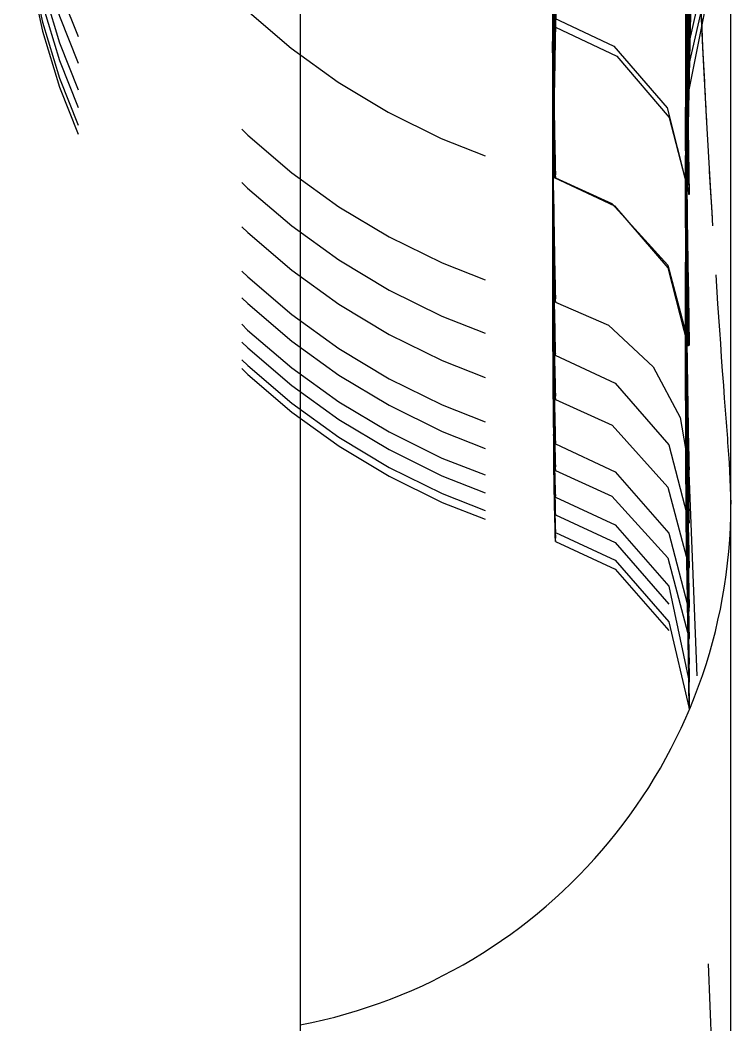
# Model space of a CAD drawing. Header units: millimetres. Extents: x 309 to 11345, y -1340 to 1318.
# Drawn here: x 10480.52 to 10484.55, y -638.29 to -632.59 of the extents above; entities that cross this region are included whole.
import ezdxf

# ---------------------------------------------------------------- set-up
doc = ezdxf.new("R2010")
doc.units = ezdxf.units.MM
doc.header["$LTSCALE"] = 16.335
doc.linetypes.add('HIDDEN', pattern=[0.2, 0.1, -0.1])
doc.layers.get('0').update_dxf_attribs({"linetype": 'CONTINUOUS'})
doc.layers.add('DEFAULT_2', color=8, linetype='HIDDEN')

msp = doc.modelspace()

# ---------------------------------------------------------------- linework, layer by layer
at = {"color": 7, "linetype": 'Continuous'}
for p, q in [((10482.1097, -359.8011), (10482.1097, -644.1785)), ((10484.5507, -641.2175), (10484.5507, -534.4628))]:
    msp.add_line(p, q, dxfattribs=at)
msp.add_arc((10481.5411, -635.3336), 3.0097, 280.8902, 359.9363, dxfattribs=at)
at = {"layer": 'DEFAULT_2', "color": 8, "linetype": 'HIDDEN'}
for p, q in [((10484.294, -571.4244), (10484.294, -634.6582)), ((10484.3094, -632.7462), (10484.4069, -632.3137)), ((10484.294, -632.439), (10484.2942, -632.5973)), ((10484.3117, -632.6503), (10484.3176, -632.4071)), ((10484.3139, -632.8436), (10484.4122, -632.4119)), ((10484.323, -632.485), (10484.3188, -632.6441)), ((10484.324, -632.4717), (10484.3201, -632.6185)), ((10484.3786, -632.4943), (10484.3851, -632.6313)), ((10483.5502, -632.6318), (10483.5514, -632.5604)), ((10484.295, -632.5058), (10484.2946, -632.5946)), ((10484.2996, -632.5334), (10484.2983, -632.6496)), ((10484.3116, -632.996), (10484.408, -632.5143)), ((10484.3139, -632.8436), (10484.3218, -632.5045)), ((10484.3186, -632.5096), (10484.3166, -632.5923)), ((10484.3173, -632.5937), (10484.3194, -632.5112)), ((10484.3185, -632.6071), (10484.3205, -632.5274)), ((10484.323, -632.5125), (10484.3198, -632.6356)), ((10484.2942, -632.5973), (10484.2943, -632.6534)), ((10484.2946, -632.5946), (10484.2944, -632.6511)), ((10484.2954, -632.6221), (10484.2951, -632.5636)), ((10484.2954, -632.7244), (10484.2964, -632.5841)), ((10484.2973, -632.646), (10484.2968, -632.5999)), ((10484.3066, -632.582), (10484.3055, -632.6483)), ((10484.3086, -632.6623), (10484.3105, -632.5696)), ((10484.3104, -632.9465), (10484.3185, -632.6071)), ((10484.3118, -632.602), (10484.3111, -632.6405)), ((10484.3124, -632.5719), (10484.3118, -632.602)), ((10484.3166, -632.5923), (10484.3149, -632.6653)), ((10484.318, -632.5865), (10484.3154, -632.6971)), ((10484.3168, -632.692), (10484.32, -632.5631)), ((10484.3206, -632.589), (10484.3187, -632.6626)), ((10484.3194, -632.6559), (10484.3209, -632.5989)), ((10484.3209, -632.5989), (10484.3217, -632.569)), ((10483.5399, -632.7774), (10483.5404, -632.6462)), ((10484.2944, -632.6511), (10484.2942, -632.7317)), ((10484.2958, -632.6837), (10484.2954, -632.6221)), ((10484.2983, -632.6496), (10484.2969, -632.7921)), ((10484.3063, -632.7915), (10484.3086, -632.6623)), ((10484.3094, -632.7462), (10484.3117, -632.6503)), ((10484.3123, -632.6646), (10484.3097, -632.7921)), ((10484.3111, -632.6405), (10484.3106, -632.6669)), ((10484.3131, -632.9216), (10484.3194, -632.6559)), ((10484.3188, -632.6441), (10484.3164, -632.7398)), ((10484.3198, -632.6356), (10484.3191, -632.6619)), ((10484.3851, -632.6313), (10484.3883, -632.6986)), ((10483.5485, -632.7753), (10483.5499, -632.6876)), ((10484.2942, -632.7317), (10484.2941, -632.8199)), ((10484.2944, -632.6809), (10484.2949, -632.7949)), ((10484.2948, -632.8095), (10484.2955, -632.6888)), ((10484.2967, -632.8257), (10484.2958, -632.6837)), ((10484.3097, -632.719), (10484.3094, -632.7462)), ((10484.3102, -632.6902), (10484.3097, -632.719)), ((10484.3117, -632.7035), (10484.31, -632.7896)), ((10484.3154, -632.6971), (10484.3117, -632.8744)), ((10484.3883, -632.6986), (10484.3923, -632.7789)), ((10483.5499, -632.8784), (10483.5517, -632.7699)), ((10484.3154, -632.7818), (10484.3141, -632.8344)), ((10484.3164, -632.7398), (10484.3154, -632.7818)), ((10484.3923, -632.7789), (10484.4005, -632.9408)), ((10484.2941, -632.8199), (10484.294, -632.9068)), ((10484.2949, -632.7949), (10484.2956, -632.9149)), ((10484.2969, -632.7921), (10484.2961, -632.8973)), ((10484.2971, -632.8687), (10484.2967, -632.8257)), ((10484.3045, -632.9013), (10484.3063, -632.7915)), ((10484.3097, -632.7921), (10484.3074, -632.9119)), ((10484.31, -632.7896), (10484.3087, -632.8559)), ((10484.2982, -633.0045), (10484.2971, -632.8687)), ((10484.302, -632.8987), (10484.3002, -633.0389)), ((10484.3021, -633.0552), (10484.3045, -632.9013)), ((10484.3087, -632.8559), (10484.3068, -632.9589)), ((10484.3094, -632.9546), (10484.3114, -632.8576)), ((10484.3107, -632.9662), (10484.3131, -632.8485)), ((10484.3117, -632.8744), (10484.3109, -632.9173)), ((10484.3141, -632.8723), (10484.3128, -632.9314)), ((10483.5426, -633.0156), (10483.542, -632.9496)), ((10483.5487, -632.9777), (10483.5497, -632.913)), ((10484.294, -632.9068), (10484.2941, -633.0102)), ((10484.2956, -632.9149), (10484.2961, -632.9796)), ((10484.3029, -633.0484), (10484.3044, -632.9522)), ((10484.3074, -632.9119), (10484.305, -633.0474)), ((10484.3074, -633.0627), (10484.3094, -632.9546)), ((10484.31, -633.0047), (10484.3115, -632.9303)), ((10484.3109, -632.9173), (10484.3104, -632.9465)), ((10484.3116, -632.996), (10484.3131, -632.9216)), ((10484.3128, -632.9314), (10484.3116, -632.996)), ((10484.2941, -633.0102), (10484.2942, -633.0576)), ((10484.2961, -632.9796), (10484.2972, -633.1015)), ((10484.2994, -633.1188), (10484.2982, -633.0045)), ((10484.3085, -633.0837), (10484.31, -633.0047)), ((10484.3113, -632.9997), (10484.3096, -633.0832)), ((10484.2947, -633.2014), (10484.2955, -633.0463)), ((10484.305, -633.0474), (10484.303, -633.1707)), ((10484.3056, -633.1612), (10484.3074, -633.0627)), ((10484.294, -633.1775), (10484.2941, -633.0859)), ((10484.2972, -633.1015), (10484.2982, -633.1973)), ((10484.3002, -633.1962), (10484.2994, -633.1188)), ((10484.304, -633.126), (10484.3025, -633.2257)), ((10484.3066, -633.1892), (10484.3085, -633.0837)), ((10484.3067, -633.0863), (10484.3143, -633.5795)), ((10484.3096, -633.0832), (10484.3075, -633.1933)), ((10484.2942, -633.332), (10484.294, -633.1775)), ((10484.3052, -633.1571), (10484.3042, -633.2236)), ((10484.3045, -633.2256), (10484.3056, -633.1612)), ((10484.3053, -633.3321), (10484.3079, -633.1868)), ((10484.2944, -633.2866), (10484.2947, -633.2014)), ((10484.2982, -633.1973), (10484.2987, -633.2408)), ((10484.2987, -633.2408), (10484.2999, -633.3333)), ((10484.3007, -633.2409), (10484.3002, -633.1962)), ((10484.3011, -633.2786), (10484.3007, -633.2409)), ((10484.3042, -633.2236), (10484.3025, -633.3328)), ((10484.3029, -633.3324), (10484.3045, -633.2256)), ((10484.3043, -633.3186), (10484.3063, -633.1944)), ((10484.3047, -633.2973), (10484.3066, -633.1892)), ((10484.3075, -633.1933), (10484.3057, -633.2925)), ((10484.2941, -633.4368), (10484.2944, -633.2866)), ((10484.2948, -633.2641), (10484.295, -633.3286)), ((10484.3015, -633.3171), (10484.3011, -633.2786)), ((10484.3036, -633.3691), (10484.3047, -633.2973)), ((10484.3057, -633.2925), (10484.3046, -633.357)), ((10484.3063, -633.2482), (10484.3052, -633.3132)), ((10484.2953, -633.3423), (10484.2947, -633.4764)), ((10484.295, -633.3286), (10484.2955, -633.4111)), ((10484.2974, -633.3023), (10484.2962, -633.4445)), ((10484.2999, -633.3333), (10484.3003, -633.3634)), ((10484.3025, -633.3328), (10484.301, -633.4391)), ((10484.3018, -633.3468), (10484.3015, -633.3171)), ((10484.3031, -633.4604), (10484.3018, -633.3468)), ((10484.3019, -633.3968), (10484.3029, -633.3324)), ((10484.2941, -633.3773), (10484.294, -633.4582)), ((10484.2945, -633.4491), (10484.2943, -633.36)), ((10484.2945, -633.4804), (10484.2949, -633.3829)), ((10484.2964, -633.3813), (10484.2954, -633.5313)), ((10484.2955, -633.4111), (10484.2958, -633.4689)), ((10484.3003, -633.3634), (10484.3008, -633.3913)), ((10484.3004, -633.5095), (10484.3019, -633.3968)), ((10484.3008, -633.3913), (10484.3012, -633.4202)), ((10484.3015, -633.5193), (10484.3036, -633.3691)), ((10483.5491, -633.4849), (10483.5486, -633.4469)), ((10484.294, -633.5445), (10484.2941, -633.4368)), ((10484.294, -633.4582), (10484.2941, -633.5792)), ((10484.2947, -633.502), (10484.2945, -633.4491)), ((10484.2962, -633.4445), (10484.2953, -633.5903)), ((10484.2958, -633.4689), (10484.2963, -633.5465)), ((10484.2965, -633.5743), (10484.2978, -633.4244)), ((10484.3015, -633.435), (10484.3025, -633.4929)), ((10484.3035, -633.4986), (10484.3031, -633.4604)), ((10484.4284, -633.4497), (10484.4355, -633.5705)), ((10484.2943, -633.5553), (10484.2945, -633.4804)), ((10484.2947, -633.4764), (10484.2944, -633.5504)), ((10484.2952, -633.5929), (10484.2947, -633.502)), ((10484.2989, -633.6434), (10484.3004, -633.5095)), ((10484.3002, -633.6088), (10484.3013, -633.525)), ((10484.3004, -633.6036), (10484.3015, -633.5193)), ((10484.3022, -633.5087), (10484.3012, -633.5786)), ((10484.3012, -633.6051), (10484.3024, -633.5194)), ((10484.2941, -633.6686), (10484.294, -633.5445)), ((10484.2944, -633.5504), (10484.2941, -633.6595)), ((10484.2941, -633.6673), (10484.2943, -633.5553)), ((10484.2941, -633.5792), (10484.2943, -633.6568)), ((10484.2963, -633.5465), (10484.2971, -633.6418)), ((10484.2979, -633.5848), (10484.2969, -633.69)), ((10484.3012, -633.5786), (10484.3001, -633.6644)), ((10484.4355, -633.5705), (10484.4401, -633.6476)), ((10484.2953, -633.5903), (10484.2948, -633.699)), ((10484.2954, -633.6337), (10484.2952, -633.5929)), ((10484.2961, -633.7259), (10484.2954, -633.6337)), ((10484.2971, -633.6418), (10484.2977, -633.716)), ((10484.298, -633.605), (10484.2972, -633.6924)), ((10484.2992, -633.6887), (10484.3002, -633.6088)), ((10484.2994, -633.6836), (10484.3004, -633.6036)), ((10484.3002, -633.6862), (10484.3012, -633.6051)), ((10484.2941, -633.6595), (10484.294, -633.7866)), ((10484.294, -633.7688), (10484.2941, -633.6673)), ((10484.2942, -633.7337), (10484.2941, -633.6686)), ((10484.2969, -633.69), (10484.296, -633.8058)), ((10484.2972, -633.6924), (10484.2962, -633.8193)), ((10484.298, -633.8004), (10484.2992, -633.6887)), ((10484.2982, -633.7956), (10484.2994, -633.6836)), ((10484.3, -633.6859), (10484.2988, -633.7921)), ((10484.2989, -633.7998), (10484.3002, -633.6862)), ((10484.4401, -633.6476), (10484.4469, -633.7587)), ((10484.2944, -633.7927), (10484.2942, -633.7337)), ((10484.2945, -633.7081), (10484.2943, -633.7915)), ((10484.297, -633.8433), (10484.2961, -633.7259)), ((10484.2977, -633.716), (10484.2986, -633.8161)), ((10484.294, -633.7866), (10484.2941, -633.8672)), ((10484.2947, -633.8851), (10484.2944, -633.7927)), ((10484.2946, -633.9184), (10484.2953, -633.7832)), ((10484.2946, -633.9214), (10484.2951, -633.796)), ((10484.296, -633.8058), (10484.2953, -633.9128)), ((10484.2941, -633.8672), (10484.2942, -633.9267)), ((10484.2962, -633.8193), (10484.2957, -633.8858)), ((10484.298, -633.938), (10484.297, -633.8433)), ((10484.2986, -633.8161), (10484.2994, -633.8909)), ((10484.2942, -633.9267), (10484.2946, -634.0638)), ((10484.2943, -634.0281), (10484.2946, -633.9184)), ((10484.2943, -634.0031), (10484.2946, -633.9214)), ((10484.2952, -633.9962), (10484.2947, -633.8851)), ((10484.2953, -633.9128), (10484.2948, -634.0161)), ((10484.2957, -633.8858), (10484.2951, -633.9852)), ((10484.2965, -633.8727), (10484.2955, -634.0202)), ((10484.2955, -634.0358), (10484.2964, -633.9026)), ((10484.2994, -633.8909), (10484.3, -633.9462)), ((10484.2941, -633.9514), (10484.294, -634.047)), ((10484.2951, -633.9852), (10484.2945, -634.1175)), ((10484.2959, -634.0703), (10484.2965, -633.9835)), ((10484.2972, -633.9417), (10484.2961, -634.0903)), ((10484.299, -634.0324), (10484.298, -633.938)), ((10484.3, -633.9462), (10484.3008, -634.019)), ((10483.5467, -634.0301), (10483.5462, -633.9974)), ((10484.2941, -634.0818), (10484.2943, -634.0031)), ((10484.2942, -634.0841), (10484.2943, -634.0281)), ((10484.2956, -634.0604), (10484.2952, -633.9962)), ((10484.2957, -634.0845), (10484.2963, -633.995)), ((10484.2967, -634.0109), (10484.296, -634.1057)), ((10484.2995, -634.0672), (10484.299, -634.0324)), ((10484.3008, -634.019), (10484.3037, -634.2464)), ((10484.4646, -634.0368), (10484.4755, -634.2005)), ((10483.5561, -634.1906), (10483.5519, -634.0555)), ((10484.294, -634.047), (10484.2942, -634.1963)), ((10484.294, -634.2122), (10484.2941, -634.0818)), ((10484.294, -634.2242), (10484.2942, -634.0841)), ((10484.2946, -634.0638), (10484.2948, -634.1176)), ((10484.2949, -634.2154), (10484.2957, -634.0845)), ((10484.295, -634.2107), (10484.2959, -634.0703)), ((10484.296, -634.1329), (10484.2956, -634.0604)), ((10484.2958, -634.1506), (10484.2965, -634.0594)), ((10484.2998, -634.0934), (10484.2995, -634.0672)), ((10484.2945, -634.1175), (10484.2943, -634.2153)), ((10484.2948, -634.1176), (10484.2951, -634.1761)), ((10484.2953, -634.2236), (10484.2958, -634.1506)), ((10484.296, -634.1057), (10484.2954, -634.1876)), ((10484.2964, -634.1859), (10484.296, -634.1329)), ((10484.2942, -634.3606), (10484.294, -634.2122)), ((10484.2942, -634.1963), (10484.2943, -634.2765)), ((10484.2945, -634.3482), (10484.295, -634.2107)), ((10484.2951, -634.1761), (10484.2955, -634.2493)), ((10484.2954, -634.1876), (10484.2951, -634.2472)), ((10484.2968, -634.238), (10484.2964, -634.1859)), ((10484.4755, -634.2005), (10484.4857, -634.35)), ((10484.2941, -634.3424), (10484.294, -634.2242)), ((10484.2943, -634.2153), (10484.2941, -634.322)), ((10484.2942, -634.3754), (10484.2946, -634.2192)), ((10484.2944, -634.354), (10484.2949, -634.2154)), ((10484.295, -634.2926), (10484.2953, -634.2236)), ((10484.2955, -634.2493), (10484.2959, -634.3135)), ((10484.3028, -634.4154), (10484.3003, -634.2223)), ((10484.3038, -634.3474), (10484.3024, -634.2696)), ((10484.3037, -634.2464), (10484.3055, -634.3788)), ((10484.2941, -634.322), (10484.294, -634.4055)), ((10484.2943, -634.2765), (10484.2946, -634.3567)), ((10484.2946, -634.3759), (10484.295, -634.2926)), ((10484.295, -634.2715), (10484.2947, -634.3304)), ((10484.3123, -634.2839), (10484.3144, -634.4363)), ((10484.294, -634.3621), (10484.2941, -634.4482)), ((10484.2942, -634.3946), (10484.2941, -634.3424)), ((10484.2941, -634.4857), (10484.2944, -634.354)), ((10484.2941, -634.4327), (10484.2942, -634.3754)), ((10484.2943, -634.4109), (10484.2945, -634.3482)), ((10484.2944, -634.4428), (10484.2946, -634.3759)), ((10484.2946, -634.3567), (10484.295, -634.4508)), ((10484.3059, -634.4395), (10484.3038, -634.3474)), ((10484.3055, -634.3788), (10484.3059, -634.4395)), ((10484.4857, -634.35), (10484.4909, -634.4245)), ((10484.294, -634.4055), (10484.294, -634.4735)), ((10484.2941, -634.4759), (10484.2943, -634.4109)), ((10484.2941, -634.4259), (10484.2941, -634.51)), ((10484.2944, -634.4666), (10484.2942, -634.3946)), ((10484.2944, -634.4234), (10484.2942, -634.503)), ((10484.3129, -635.0307), (10484.3028, -634.4154)), ((10484.4909, -634.4245), (10484.4965, -634.5028)), ((10483.5552, -634.4919), (10483.5546, -634.4567)), ((10484.294, -634.4735), (10484.2941, -634.5302)), ((10484.294, -634.558), (10484.2941, -634.4759)), ((10484.294, -634.594), (10484.2941, -634.4857)), ((10484.2942, -634.4982), (10484.2941, -634.6592)), ((10484.2942, -634.5064), (10484.2944, -634.4428)), ((10484.2949, -634.5958), (10484.2944, -634.4666)), ((10484.295, -634.4508), (10484.2953, -634.5084)), ((10484.2973, -634.4882), (10484.2987, -634.6195)), ((10484.2942, -634.503), (10484.2941, -634.6078)), ((10484.2941, -634.6071), (10484.2942, -634.5064)), ((10484.2941, -634.6271), (10484.2941, -634.5163)), ((10484.2941, -634.5302), (10484.2943, -634.6349)), ((10484.2953, -634.5084), (10484.2959, -634.6041)), ((10484.4965, -634.5028), (10484.502, -634.58)), ((10484.294, -634.6152), (10484.294, -634.558)), ((10484.294, -634.678), (10484.2941, -634.6071)), ((10484.2941, -634.6078), (10484.294, -634.6608)), ((10484.2953, -634.6619), (10484.2949, -634.5958)), ((10484.2959, -634.6041), (10484.2963, -634.6599)), ((10484.502, -634.58), (10484.5081, -634.6639)), ((10484.294, -634.6695), (10484.294, -634.6152)), ((10484.294, -634.6608), (10484.2941, -634.7809)), ((10484.2942, -634.6803), (10484.2941, -634.6271)), ((10484.2957, -634.7281), (10484.2953, -634.6619)), ((10484.2963, -634.6599), (10484.2969, -634.7484)), ((10484.302, -634.717), (10484.301, -634.6434)), ((10484.5081, -634.6639), (10484.5133, -634.7347)), ((10483.5559, -635.1458), (10483.5462, -634.7132)), ((10484.294, -634.6778), (10484.5507, -641.2175)), ((10484.2941, -634.7479), (10484.294, -634.678)), ((10484.2944, -634.7436), (10484.2942, -634.6803)), ((10484.3026, -634.7666), (10484.302, -634.717)), ((10484.2941, -634.7809), (10484.2945, -634.9198)), ((10484.2945, -634.7981), (10484.2944, -634.7436)), ((10484.2961, -634.7909), (10484.2957, -634.7281)), ((10484.2969, -634.7484), (10484.2978, -634.8483)), ((10484.3042, -634.8735), (10484.3026, -634.7666)), ((10483.5555, -635.2964), (10483.5464, -634.8376)), ((10484.2947, -634.8514), (10484.2945, -634.7981)), ((10484.295, -634.9009), (10484.2947, -634.8514)), ((10484.3135, -635.4437), (10484.3042, -634.8735)), ((10484.2954, -634.988), (10484.295, -634.9009)), ((10483.5558, -634.9948), (10483.5551, -634.9604)), ((10484.2953, -635.0728), (10484.2949, -634.9804)), ((10484.2998, -635.1662), (10484.2983, -635.0292)), ((10484.3145, -635.1415), (10484.3129, -635.0307)), ((10484.2959, -635.1693), (10484.2953, -635.0728)), ((10484.3132, -635.1037), (10484.3145, -635.1415)), ((10484.5414, -635.1013), (10484.5507, -635.3369)), ((10484.2967, -635.2796), (10484.2959, -635.1693)), ((10484.3012, -635.2741), (10484.2998, -635.1662)), ((10484.3018, -635.3606), (10484.2997, -635.1877)), ((10484.2974, -635.3557), (10484.2967, -635.2796)), ((10484.302, -635.3253), (10484.3012, -635.2741)), ((10484.2991, -635.3264), (10484.2999, -635.3959)), ((10484.31, -635.3103), (10484.3124, -635.4114)), ((10484.2975, -635.4285), (10484.2971, -635.3778)), ((10484.2979, -635.4048), (10484.2974, -635.3557)), ((10484.2983, -635.4124), (10484.2978, -635.3642)), ((10484.2986, -635.4822), (10484.2979, -635.4048)), ((10484.2999, -635.3959), (10484.3009, -635.4744)), ((10484.303, -635.4433), (10484.3018, -635.3606)), ((10484.2989, -635.5645), (10484.2975, -635.4285)), ((10484.2995, -635.5242), (10484.2983, -635.4124)), ((10484.3124, -635.4114), (10484.3135, -635.4437)), ((10483.5563, -635.548), (10483.5553, -635.5148)), ((10484.2984, -635.4985), (10484.2995, -635.5983)), ((10484.2993, -635.5406), (10484.2986, -635.4822)), ((10484.3002, -635.6759), (10484.2989, -635.5645)), ((10484.3072, -635.5494), (10484.314, -635.922)), ((10484.3123, -635.6221), (10484.3144, -635.6953)), ((10484.3137, -636.2444), (10484.3041, -635.7667)), ((10484.3047, -635.8411), (10484.3134, -636.3154)), ((10484.3142, -635.9431), (10484.3112, -635.8276)), ((10484.305, -635.9911), (10484.3141, -636.4658)), ((10484.3123, -636.0249), (10484.3143, -636.0976)), ((10484.3109, -636.0917), (10484.3137, -636.2444)), ((10484.3093, -636.2163), (10484.3143, -636.4471)), ((10484.3143, -636.4468), (10484.3095, -636.2086)), ((10484.3134, -636.3154), (10484.3139, -636.3445)), ((10484.3147, -636.4951), (10484.3116, -636.3558)), ((10484.3141, -636.4658), (10484.3147, -636.4951)), ((10484.3143, -636.4471), (10484.3143, -636.4469))]:
    msp.add_line(p, q, dxfattribs=at)
for points in [[(10483.5473, -632.5795), (10483.8872, -632.7386), (10484.19, -633.089), (10484.3037, -633.538)], [(10483.556, -632.6319), (10483.9034, -632.7956), (10484.2014, -633.1431), (10484.3143, -633.5797)], [(10483.5492, -633.4849), (10483.8904, -633.6448), (10484.1929, -633.9957), (10484.3059, -634.4397)], [(10483.5561, -633.4868), (10483.8759, -633.6309), (10484.1924, -633.9808), (10484.3145, -634.4365)], [(10483.5561, -634.1906), (10483.8568, -634.322), (10484.111, -634.5585), (10484.2625, -634.8454), (10484.3145, -635.1419)], [(10483.5553, -634.492), (10483.8951, -634.6502), (10484.1986, -634.9993), (10484.3135, -635.4439)], [(10483.556, -634.7436), (10483.8769, -634.8884), (10484.1932, -635.2391), (10484.3144, -635.6951)], [(10483.5559, -634.9948), (10483.895, -635.1525), (10484.1988, -635.5011), (10484.3142, -635.9433)], [(10483.5559, -635.1458), (10483.8765, -635.2904), (10484.1929, -635.6411), (10484.3143, -636.0976)], [(10483.5555, -635.2964), (10483.8941, -635.4537), (10484.198, -635.8022), (10484.3139, -636.3447)], [(10483.5557, -635.397), (10483.8941, -635.5541), (10484.1981, -635.9025)], [(10483.556, -635.4976), (10483.8942, -635.6546), (10484.1983, -636.0029), (10484.3147, -636.4953)], [(10483.5563, -635.548), (10483.8944, -635.7048), (10484.1986, -636.053)]]:
    msp.add_lwpolyline(points, dxfattribs=at)
for centre, radius, start, end in [((10484.5433, -628.7331), 4.022, 180, 255.7899), ((10564.2929, -628.8153), 79.9989, 180.000861, 184.506683), ((10484.5433, -629.5878), 4.022, 180, 255.6899), ((10484.5433, -630.2916), 4.022, 180, 255.7918), ((10484.5433, -630.5933), 4.022, 180, 255.7801), ((10484.5433, -630.8447), 4.022, 180, 255.7909), ((10484.5433, -631.096), 4.022, 180, 255.7887), ((10484.5433, -631.2469), 4.022, 180, 255.789), ((10484.5433, -631.3977), 4.022, 180, 255.7831), ((10484.5433, -631.4982), 4.022, 180, 255.7857), ((10484.5433, -631.5988), 4.022, 180, 255.7895), ((10484.5433, -631.6491), 4.022, 180, 255.7949), ((10556.0673, -632.964), 72.5276, 178.930761, 179.74897), ((10564.734, -634.6778), 80.44, 177.876326, 180), ((10561.1796, -633.058), 77.6396, 179.196104, 180.081198), ((10555.5097, -631.9675), 71.2157, 179.998788, 180.508806), ((10551.8053, -634.0831), 68.2646, 178.321415, 179.115186), ((10551.6938, -634.0087), 68.153, 178.382293, 179.078785), ((10552.7329, -633.8092), 69.1921, 178.570707, 179.071247), ((10551.8865, -633.9962), 68.3458, 178.398355, 178.971915), ((10582.8631, -631.4918), 98.5692, 180.354524, 180.926899), ((10564.6925, -634.3802), 80.3983, 178.354369, 178.804978), ((10551.3752, -632.3728), 67.8357, 179.815905, 180.487171), ((10566.1236, -634.4271), 81.8303, 178.377302, 178.76581), ((10533.2692, -632.2805), 49.7295, 179.9395, 180.88044), ((10554.7607, -633.4706), 71.2209, 179.015514, 180.013291), ((10563.8245, -633.7221), 79.5302, 179.001356, 179.261889), ((10554.9492, -632.4423), 70.6552, 179.997306, 180.193513), ((10560.8043, -632.7874), 76.5103, 179.70599, 179.867389), ((10564.8793, -633.5077), 80.585, 179.22785, 179.357065), ((10564.7566, -634.0152), 80.4623, 178.877666, 179.204902), ((10560.4651, -633.5623), 76.9251, 179.188761, 179.958365), ((10568.5084, -633.1739), 84.2144, 179.521337, 179.669987), ((10563.1819, -633.7964), 78.8879, 179.022827, 179.253206), ((10564.7735, -634.6074), 80.4795, 178.485558, 178.747652), ((10565.0568, -634.6859), 80.7629, 178.477963, 178.68923), ((10560.3693, -632.7864), 76.0753, 179.86733, 179.999945), ((10566.5711, -633.5266), 82.2769, 179.357159, 179.524864), ((10565.2563, -634.269), 80.9627, 178.812764, 178.929306), ((10565.8532, -634.5601), 81.5596, 178.618531, 178.803968), ((10557.2454, -633.8695), 73.7056, 179.037799, 179.728828), ((10575.5473, -632.4236), 91.2533, 180.144267, 180.763193), ((10562.6513, -633.9819), 78.3572, 179.024828, 179.213823), ((10565.883, -634.5159), 81.5891, 178.700296, 179.045682), ((10562.4647, -634.6218), 78.1702, 178.563337, 178.717613), ((10565.9468, -634.6785), 81.653, 178.585288, 178.710416), ((10565.528, -634.6908), 81.2343, 178.538171, 178.693928), ((10559.0905, -633.1816), 74.7965, 179.649743, 179.889144), ((10565.5177, -633.7439), 81.2235, 179.261888, 179.414717), ((10564.6557, -634.6017), 80.3616, 178.638363, 178.808244), ((10538.5243, -632.9397), 54.9846, 179.8309, 180.66616), ((10559.324, -633.9117), 75.784, 179.140785, 180.048221), ((10558.2322, -632.7885), 73.9381, 179.998335, 180.298584), ((10563.6855, -633.8033), 79.3915, 179.252957, 179.379184), ((10563.8129, -634.2422), 79.519, 178.929144, 179.07041), ((10569.7525, -633.1805), 85.4585, 179.751246, 179.93657), ((10568.0569, -633.5391), 83.7628, 179.524724, 179.662954), ((10565.7961, -634.6756), 81.5023, 178.710097, 178.996509), ((10564.0801, -634.6578), 79.7861, 178.693953, 178.809223), ((10564.4277, -634.6716), 80.1336, 178.689147, 178.80561), ((10556.812, -634.0899), 73.2722, 179.052626, 179.991976), ((10561.579, -633.4615), 77.285, 179.581721, 179.816879), ((10567.1234, -633.7602), 82.8293, 179.414734, 179.592724), ((10563.4881, -633.8013), 79.1941, 179.379095, 179.530213), ((10563.5025, -633.9938), 79.2085, 179.213625, 179.327129), ((10565.1294, -634.3819), 80.8351, 178.991318, 179.109756), ((10564.2659, -628.8163), 79.9718, 182.956306, 183.120519), ((10558.4557, -634.1198), 74.9157, 179.126437, 180.044842), ((10531.6279, -632.5645), 48.0875, 180.53757, 181.05149), ((10563.2887, -634.5714), 78.9943, 178.835671, 179.001218), ((10562.1045, -634.6226), 77.8098, 178.80602, 178.942637), ((10557.6124, -634.1808), 74.0724, 179.10901, 180.038243), ((10558.83, -633.1811), 74.536, 179.88913, 180.003702), ((10572.8373, -632.9052), 88.5433, 180.098635, 180.232292), ((10563.8892, -633.9984), 79.5952, 179.327104, 179.555764), ((10566.9303, -634.0457), 82.6363, 179.301905, 179.48455), ((10565.0703, -634.1912), 80.7761, 179.194246, 179.456103), ((10562.4001, -634.2181), 78.106, 179.141908, 179.399572), ((10549.5231, -633.0974), 65.983, 180.061341, 180.781505), ((10558.3346, -633.1813), 74.0406, 180.003644, 180.13829), ((10568.3042, -633.7689), 84.0102, 179.59257, 179.736742), ((10562.6755, -633.7948), 78.3815, 179.530129, 179.66923), ((10563.7857, -634.3663), 79.4916, 179.138187, 179.436662), ((10560.991, -633.4596), 76.697, 179.81692, 179.938525), ((10567.562, -634.4178), 83.268, 179.179696, 179.440679), ((10573.727, -633.1621), 89.433, 180.108856, 180.679247), ((10564.6092, -634.6612), 80.3151, 179.069545, 179.304245), ((10565.7118, -634.6125), 81.4178, 179.08945, 179.234722), ((10563.9882, -634.6446), 79.6941, 179.042714, 179.183282), ((10565.1805, -634.6771), 80.8864, 179.047252, 179.179973), ((10563.2874, -634.2279), 78.9934, 179.399196, 179.515534), ((10563.5718, -634.4783), 79.2776, 179.248865, 179.373045), ((10535.7152, -633.5003), 52.1753, 179.98552, 180.8874), ((10558.398, -633.5605), 74.858, 179.958553, 180.086295), ((10554.1517, -633.8535), 70.6118, 179.729928, 179.857028), ((10517.6406, -633.2139), 34.0991, 180.61336, 181.41416), ((10563.0009, -633.993), 78.7069, 179.663904, 179.792589), ((10567.4724, -634.2134), 83.1783, 179.559783, 179.712492), ((10563.5223, -634.23), 79.2283, 179.5155, 179.676946), ((10563.9299, -634.5146), 79.6358, 179.37319, 179.55966), ((10565.3222, -634.4973), 81.028, 179.37321, 179.558393), ((10605.2678, -632.0434), 120.9762, 180.755747, 181.061189), ((10550.68, -633.8457), 67.1402, 179.856295, 180.038603), ((10546.8964, -633.6065), 63.3563, 180.060366, 180.84015), ((10566.9927, -634.0456), 82.6987, 179.759872, 179.934781), ((10557.082, -633.466), 72.788, 180.150227, 180.913785), ((10564.0824, -634.6423), 79.7882, 179.297776, 179.496881), ((10568.6219, -633.7722), 84.3279, 179.99768, 180.126982), ((10560.8498, -633.9869), 76.5558, 179.85377, 179.997756), ((10565.9688, -634.6175), 81.6749, 179.426761, 179.563293), ((10567.0543, -634.6322), 82.7604, 179.420858, 179.550894), ((10566.8705, -634.7002), 82.5766, 179.375262, 179.555383), ((10565.266, -634.6695), 80.972, 179.379153, 179.533978), ((10537.077, -633.8869), 53.5371, 180.00428, 180.8843), ((10544.8745, -633.951), 61.3345, 180.022937, 180.828306), ((10559.9669, -633.9864), 75.6729, 179.998044, 180.173729), ((10571.4356, -633.7583), 87.1416, 180.132053, 180.675395), ((10531.1719, -633.3618), 47.6299, 180.80403, 181.31729), ((10563.3848, -634.3682), 79.0907, 179.744901, 179.862199), ((10567.4135, -634.5124), 83.1194, 179.66072, 179.786812), ((10564.9825, -634.5226), 80.6885, 179.654299, 179.78458), ((10539.6177, -634.1165), 56.0779, 179.9623, 180.84318), ((10566.2984, -634.6608), 82.0044, 179.601415, 179.728002), ((10533.1388, -633.4527), 48.8431, 180.75163, 180.95832), ((10542.9982, -634.1597), 59.4582, 180.018081, 180.848961), ((10562.0526, -634.3652), 77.7586, 179.862065, 179.997684), ((10567.8863, -634.5143), 83.5923, 179.786761, 179.939441), ((10541.2294, -634.2202), 57.6895, 180.009985, 180.866406), ((10558.9377, -633.9908), 74.6436, 180.172803, 180.80948), ((10563.7325, -634.6604), 79.4385, 179.70202, 179.829063), ((10572.8597, -633.526), 88.5658, 180.460596, 180.585821), ((10558.7758, -633.791), 74.4817, 180.401881, 180.536272), ((10566.8775, -634.6635), 82.5834, 179.768853, 179.885264), ((10569.3032, -634.2064), 85.0092, 180.103917, 180.661446), ((10576.1552, -633.4918), 91.8614, 180.586161, 180.718333), ((10560.8752, -634.3656), 76.5811, 180.061743, 180.811097), ((10525.964, -633.9307), 42.4214, 180.81689, 181.39096), ((10567.2515, -634.5145), 82.9575, 179.996899, 180.224972), ((10562.3131, -634.5945), 78.0191, 179.999621, 180.119909), ((10565.9339, -634.6637), 81.6398, 179.996847, 180.228819), ((10568.1138, -634.3996), 83.8198, 180.160867, 180.633578), ((10554.7902, -633.8348), 70.4959, 180.637746, 180.79552), ((10565.5035, -634.6141), 81.2095, 180.039064, 180.258417), ((10563.5454, -634.6798), 79.2514, 180.049231, 180.203517), ((10562.8028, -634.5932), 78.5087, 180.12013, 180.426736), ((10564.2566, -628.817), 79.9626, 184.244117, 184.507509), ((10567.0247, -634.5125), 82.7306, 180.227013, 180.920202), ((10559.7871, -634.2329), 75.4931, 180.423537, 180.604355), ((10580.991, -633.6456), 96.6976, 180.675411, 180.827365), ((10544.0792, -633.99), 59.7838, 180.789335, 181.265422), ((10575.1168, -633.9887), 90.8231, 180.542329, 180.98465), ((10564.4104, -634.6585), 80.1164, 180.18688, 180.406328), ((10564.1159, -634.6778), 79.8218, 180.203513, 180.36201), ((10564.322, -634.669), 80.0279, 180.229674, 180.357703), ((10560.261, -634.5333), 75.9669, 180.342975, 180.930288), ((10543.4935, -634.2216), 59.1978, 180.797307, 181.355626), ((10564.2646, -634.6693), 79.9705, 180.357707, 180.544619), ((10564.6849, -634.6742), 80.3909, 180.362005, 180.501467), ((10563.1616, -634.5906), 78.8676, 180.426713, 180.562025), ((10564.2239, -634.6598), 79.9299, 180.406295, 180.601166), ((10543.1577, -634.4948), 58.8616, 180.808441, 181.29746), ((10564.5671, -634.6664), 80.273, 180.544677, 180.728739), ((10547.8615, -634.5621), 63.566, 180.800085, 181.318611), ((10572.8392, -634.3524), 88.5454, 180.726065, 181.125543), ((10566.8067, -634.6125), 82.5126, 180.644467, 180.803438), ((10561.9032, -634.6864), 77.609, 180.673201, 180.868959), ((10561.3842, -634.7266), 77.0898, 180.70562, 181.21103), ((10567.6924, -634.626), 83.3986, 180.729116, 180.937859), ((10570.68, -634.5483), 86.3864, 180.809955, 181.101214), ((10560.6778, -634.7037), 76.3835, 180.86992, 181.102341)]:
    msp.add_arc(centre, radius, start, end, dxfattribs=at)
for points, knots in [([(10483.577, -628.7331), (10483.5684, -628.9863), (10483.5551, -629.4831), (10483.5439, -630.2047), (10483.5396, -630.8699), (10483.5403, -631.3768), (10483.5427, -631.7344), (10483.545, -631.9605), (10483.5475, -632.1557), (10483.5502, -632.319), (10483.5522, -632.4478), (10483.5548, -632.535), (10483.5546, -632.5842), (10483.5571, -632.611), (10483.5538, -632.6209), (10483.5575, -632.6323), (10483.5559, -632.6319)], [0, 0, 0, 0, 0.194939, 0.382336, 0.555243, 0.706702, 0.772293, 0.830396, 0.880622, 0.922583, 0.955891, 0.980155, 0.988775, 0.994988, 0.998746, 1, 1, 1, 1]), ([(10483.6051, -629.5878), (10483.5938, -629.8409), (10483.5749, -630.3373), (10483.5555, -631.0586), (10483.544, -631.7234), (10483.5396, -632.23), (10483.539, -632.5874), (10483.5397, -632.8133), (10483.5411, -633.0085), (10483.5428, -633.1716), (10483.5451, -633.3007), (10483.546, -633.3873), (10483.5483, -633.4374), (10483.5471, -633.4628), (10483.5508, -633.4753), (10483.5476, -633.4842), (10483.5491, -633.4849)], [0, 0, 0, 0, 0.194962, 0.382356, 0.555242, 0.706666, 0.772238, 0.830322, 0.880534, 0.922488, 0.955798, 0.980078, 0.98871, 0.994941, 0.99872, 1, 1, 1, 1]), ([(10483.5781, -629.5878), (10483.5694, -629.8414), (10483.5558, -630.3388), (10483.5443, -631.0612), (10483.5397, -631.7266), (10483.5402, -632.2334), (10483.5426, -632.5908), (10483.5448, -632.8167), (10483.5473, -633.0116), (10483.5501, -633.1746), (10483.5521, -633.3031), (10483.5547, -633.3901), (10483.5546, -633.4392), (10483.5571, -633.466), (10483.5539, -633.4756), (10483.5576, -633.4872), (10483.5561, -633.4868)], [0, 0, 0, 0, 0.195243, 0.382809, 0.555771, 0.707186, 0.772723, 0.830756, 0.880902, 0.922781, 0.956013, 0.980214, 0.988809, 0.995004, 0.99875, 1, 1, 1, 1]), ([(10483.5792, -630.2916), (10483.5704, -630.5453), (10483.5565, -631.0427), (10483.5446, -631.765), (10483.5397, -632.4304), (10483.54, -632.9372), (10483.5423, -633.2946), (10483.5446, -633.5204), (10483.5471, -633.7154), (10483.5499, -633.8784), (10483.5519, -634.0069), (10483.5546, -634.094), (10483.5546, -634.1429), (10483.557, -634.17), (10483.5539, -634.1792), (10483.5575, -634.1912), (10483.5561, -634.1906)], [0, 0, 0, 0, 0.195248, 0.38281, 0.555762, 0.707167, 0.772702, 0.830736, 0.880887, 0.922773, 0.95601, 0.980216, 0.988812, 0.995007, 0.998752, 1, 1, 1, 1]), ([(10483.5906, -630.5933), (10483.5805, -630.8464), (10483.5643, -631.343), (10483.5488, -632.0644), (10483.5409, -632.7294), (10483.5392, -633.2362), (10483.5405, -633.5938), (10483.5423, -633.8198), (10483.5448, -634.0152), (10483.5473, -634.1784), (10483.5503, -634.3076), (10483.5517, -634.3942), (10483.5541, -634.4444), (10483.5531, -634.4698), (10483.5567, -634.4825), (10483.5538, -634.4911), (10483.5552, -634.4919)], [0, 0, 0, 0, 0.194906, 0.382259, 0.555123, 0.706547, 0.772129, 0.830227, 0.880456, 0.922429, 0.955758, 0.980055, 0.988695, 0.994932, 0.998716, 1, 1, 1, 1]), ([(10483.5806, -630.8447), (10483.5716, -631.0983), (10483.5575, -631.5957), (10483.5451, -632.318), (10483.5399, -632.9833), (10483.5399, -633.4901), (10483.5421, -633.8475), (10483.5443, -634.0733), (10483.5468, -634.2683), (10483.5496, -634.4314), (10483.5516, -634.5599), (10483.5544, -634.6469), (10483.5544, -634.6959), (10483.557, -634.7229), (10483.5537, -634.7324), (10483.5576, -634.7441), (10483.556, -634.7436)], [0, 0, 0, 0, 0.195243, 0.382796, 0.555741, 0.707145, 0.772681, 0.830714, 0.880864, 0.922749, 0.955987, 0.980197, 0.988796, 0.994995, 0.998746, 1, 1, 1, 1]), ([(10483.5883, -631.096), (10483.5785, -631.3492), (10483.5627, -631.8459), (10483.5478, -632.5673), (10483.5405, -633.2324), (10483.5393, -633.7392), (10483.5409, -634.0968), (10483.5428, -634.3228), (10483.5454, -634.5182), (10483.5479, -634.6814), (10483.551, -634.8106), (10483.5523, -634.8972), (10483.5548, -634.9473), (10483.5537, -634.9729), (10483.5575, -634.9852), (10483.5543, -634.9942), (10483.5558, -634.9948)], [0, 0, 0, 0, 0.194911, 0.382271, 0.555142, 0.706574, 0.772158, 0.830258, 0.880488, 0.92246, 0.955786, 0.980077, 0.988713, 0.994945, 0.998723, 1, 1, 1, 1]), ([(10483.582, -631.2469), (10483.5729, -631.5005), (10483.5584, -631.9979), (10483.5456, -632.7201), (10483.54, -633.3854), (10483.5398, -633.8922), (10483.5418, -634.2496), (10483.544, -634.4754), (10483.5464, -634.6704), (10483.5493, -634.8335), (10483.5513, -634.962), (10483.5541, -635.0491), (10483.5542, -635.098), (10483.5567, -635.1251), (10483.5536, -635.1344), (10483.5574, -635.1464), (10483.5559, -635.1458)], [0, 0, 0, 0, 0.195242, 0.382791, 0.55573, 0.707129, 0.772664, 0.830697, 0.880848, 0.922735, 0.955976, 0.980189, 0.98879, 0.994991, 0.998743, 1, 1, 1, 1]), ([(10483.5877, -631.3977), (10483.5779, -631.6509), (10483.5623, -632.1475), (10483.5477, -632.869), (10483.5405, -633.5341), (10483.5393, -634.0409), (10483.5409, -634.3984), (10483.5428, -634.6245), (10483.5454, -634.8198), (10483.5479, -634.983), (10483.5509, -635.1122), (10483.5521, -635.1988), (10483.5546, -635.2489), (10483.5534, -635.2744), (10483.5572, -635.2868), (10483.554, -635.2957), (10483.5555, -635.2964)], [0, 0, 0, 0, 0.19492, 0.382288, 0.555165, 0.706599, 0.772183, 0.830283, 0.880511, 0.92248, 0.955802, 0.980088, 0.988722, 0.994951, 0.998726, 1, 1, 1, 1]), ([(10483.5836, -631.4982), (10483.5742, -631.7514), (10483.5595, -632.2481), (10483.5461, -632.9697), (10483.5401, -633.6348), (10483.5396, -634.1416), (10483.5415, -634.4992), (10483.5436, -634.7252), (10483.546, -634.9205), (10483.5489, -635.0838), (10483.5509, -635.2127), (10483.5538, -635.2998), (10483.5538, -635.3492), (10483.5565, -635.3759), (10483.5531, -635.3861), (10483.5573, -635.3972), (10483.5556, -635.397)], [0, 0, 0, 0, 0.194927, 0.382305, 0.555192, 0.706636, 0.772223, 0.830324, 0.880552, 0.922519, 0.955836, 0.980115, 0.988743, 0.994966, 0.998734, 1, 1, 1, 1]), ([(10483.5856, -631.5988), (10483.5761, -631.852), (10483.5609, -632.3487), (10483.5469, -633.0702), (10483.5402, -633.7352), (10483.5394, -634.242), (10483.5412, -634.5997), (10483.5433, -634.8257), (10483.5458, -635.021), (10483.5484, -635.1843), (10483.5514, -635.3134), (10483.5526, -635.4), (10483.555, -635.4502), (10483.554, -635.4755), (10483.5576, -635.4882), (10483.5545, -635.4968), (10483.5559, -635.4976)], [0, 0, 0, 0, 0.194918, 0.382287, 0.555167, 0.706605, 0.772191, 0.830292, 0.880522, 0.922492, 0.955813, 0.980098, 0.98873, 0.994956, 0.99873, 1, 1, 1, 1]), ([(10483.5838, -631.6491), (10483.5745, -631.9023), (10483.5596, -632.399), (10483.5462, -633.1205), (10483.54, -633.7856), (10483.5396, -634.2924), (10483.5416, -634.65), (10483.5437, -634.8761), (10483.5462, -635.0714), (10483.5491, -635.2347), (10483.5513, -635.3637), (10483.5543, -635.4506), (10483.5543, -635.5003), (10483.5571, -635.5264), (10483.5536, -635.5377), (10483.5579, -635.5478), (10483.5563, -635.548)], [0, 0, 0, 0, 0.194916, 0.382286, 0.555168, 0.706609, 0.772197, 0.8303, 0.880531, 0.922501, 0.955822, 0.980105, 0.988736, 0.994961, 0.998732, 1, 1, 1, 1]), ([(10483.5559, -632.6319), (10483.5536, -632.6309), (10483.5581, -632.6174), (10483.5526, -632.5987), (10483.5541, -632.5604), (10483.5515, -632.5109), (10483.5503, -632.4466), (10483.5476, -632.3351), (10483.5461, -632.2449), (10483.5451, -632.1805)], [0, 0, 0, 0, 0.016755, 0.065968, 0.146874, 0.258708, 0.400704, 0.572094, 1, 1, 1, 1]), ([(10484.3143, -633.5795), (10484.3106, -633.5826), (10484.3178, -633.5431), (10484.3087, -633.5179), (10484.3113, -633.4325), (10484.307, -633.3335), (10484.305, -633.1989), (10484.3007, -632.9679), (10484.2985, -632.7799), (10484.2973, -632.646)], [0, 0, 0, 0, 0.015663, 0.063425, 0.143192, 0.254741, 0.397228, 0.569623, 1, 1, 1, 1]), ([(10483.5561, -633.4868), (10483.5537, -633.486), (10483.5584, -633.4722), (10483.5528, -633.4545), (10483.5544, -633.4167), (10483.5518, -633.3683), (10483.5507, -633.3053), (10483.5481, -633.1962), (10483.5466, -633.1077), (10483.5456, -633.0446)], [0, 0, 0, 0, 0.016664, 0.065812, 0.14668, 0.258501, 0.400509, 0.571938, 1, 1, 1, 1]), ([(10484.3144, -634.4363), (10484.3127, -634.436), (10484.3161, -634.4255), (10484.312, -634.4135), (10484.3133, -634.3857), (10484.3106, -634.3321), (10484.3092, -634.2378), (10484.3059, -634.0967), (10484.3028, -633.9167), (10484.2996, -633.7001), (10484.2968, -633.4483), (10484.2956, -633.269), (10484.2951, -633.1738)], [0, 0, 0, 0, 0.004118, 0.016429, 0.036927, 0.065524, 0.146636, 0.259001, 0.401833, 0.573952, 0.773848, 1, 1, 1, 1]), ([(10483.556, -634.7436), (10483.5541, -634.7421), (10483.5579, -634.7304), (10483.5533, -634.7111), (10483.5544, -634.6749), (10483.5511, -634.6022), (10483.5493, -634.4779), (10483.547, -634.3705), (10483.5461, -634.3084)], [0, 0, 0, 0, 0.016727, 0.065911, 0.14679, 0.258604, 0.571994, 1, 1, 1, 1]), ([(10484.3033, -634.6268), (10484.3042, -634.6833), (10484.307, -634.8422), (10484.3103, -635.0012), (10484.3132, -635.1037)], [0, 0, 0, 0, 0.355164, 1, 1, 1, 1]), ([(10483.5556, -635.397), (10483.5535, -635.3956), (10483.558, -635.3828), (10483.5527, -635.3633), (10483.5543, -635.3251), (10483.5519, -635.275), (10483.5509, -635.2102), (10483.5483, -635.0978), (10483.5469, -635.0067), (10483.5459, -634.9417)], [0, 0, 0, 0, 0.016597, 0.065708, 0.146561, 0.258387, 0.400413, 0.571871, 1, 1, 1, 1]), ([(10483.5559, -635.4976), (10483.5584, -635.4975), (10483.5519, -635.4816), (10483.5572, -635.465), (10483.5529, -635.425), (10483.5532, -635.3754), (10483.5512, -635.3101), (10483.5491, -635.1974), (10483.5475, -635.1059), (10483.5465, -635.0407)], [0, 0, 0, 0, 0.016527, 0.065592, 0.146421, 0.258243, 0.400283, 0.571771, 1, 1, 1, 1]), ([(10484.3144, -635.6953), (10484.3177, -635.6942), (10484.3097, -635.6744), (10484.3168, -635.6489), (10484.3115, -635.5938), (10484.312, -635.5228), (10484.3096, -635.4297), (10484.307, -635.2676), (10484.3048, -635.1359), (10484.3034, -635.0419)], [0, 0, 0, 0, 0.015999, 0.063783, 0.143319, 0.254333, 0.396184, 0.568196, 1, 1, 1, 1]), ([(10483.5553, -635.5148), (10483.5547, -635.4943), (10483.551, -635.3536), (10483.5484, -635.2128), (10483.5465, -635.0925)], [0, 0, 0, 0, 0.14545, 1, 1, 1, 1]), ([(10484.3143, -636.0976), (10484.3176, -636.0986), (10484.3093, -636.0739), (10484.3166, -636.0532), (10484.3111, -635.9953), (10484.3117, -635.9254), (10484.3091, -635.8317), (10484.3066, -635.6695), (10484.3043, -635.5375), (10484.303, -635.4433)], [0, 0, 0, 0, 0.015842, 0.063501, 0.142972, 0.253996, 0.39591, 0.568014, 1, 1, 1, 1]), ([(10484.3139, -636.3445), (10484.3124, -636.3486), (10484.3153, -636.3109), (10484.3111, -636.2916), (10484.3115, -636.2152), (10484.3076, -636.0838), (10484.3041, -635.8443), (10484.3009, -635.6421), (10484.2995, -635.5242)], [0, 0, 0, 0, 0.015686, 0.063344, 0.142873, 0.254118, 0.568791, 1, 1, 1, 1])]:
    msp.add_open_spline(points, degree=3, knots=knots, dxfattribs=at)

doc.saveas('drawing.dxf')
